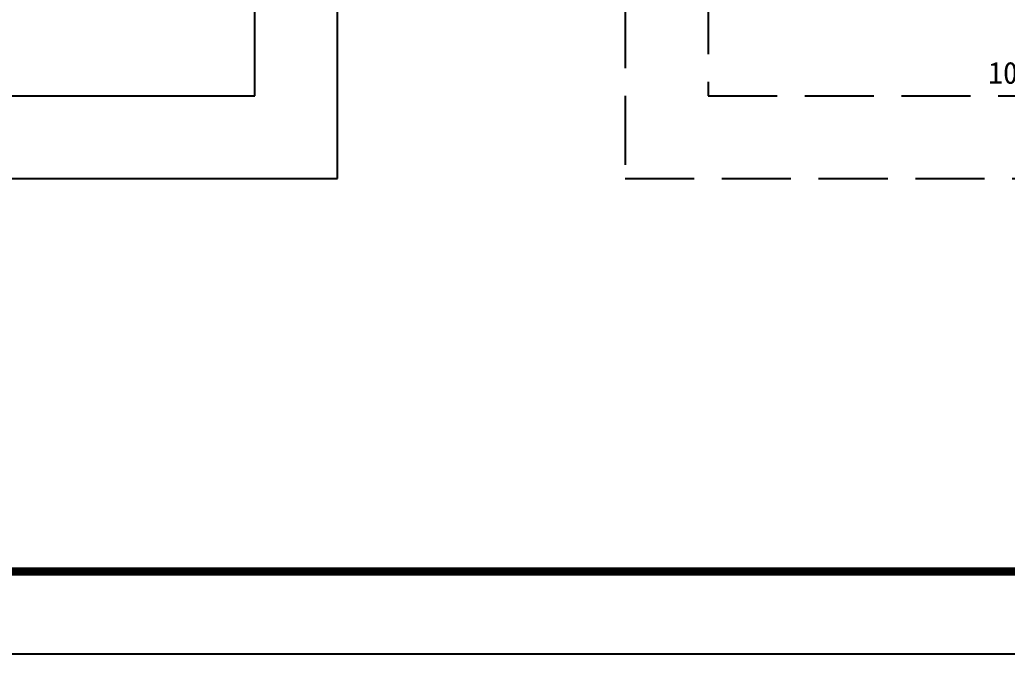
# Model space of a CAD drawing. Header units: millimetres. Extents: x -15 to 66915, y -15 to 18798.
# Drawn here: x 50991 to 54564, y 0 to 2297 of the extents above; entities that cross this region are included whole.
import ezdxf
from ezdxf.xclip import XClip

# ---------------------------------------------------------------- set-up
doc = ezdxf.new("R2010")
doc.units = ezdxf.units.MM
doc.header["$LTSCALE"] = 1000
doc.header["$XCLIPFRAME"] = 2
doc.linetypes.add('DASH', pattern=[0.35, 0.25, -0.1])
doc.layers.get('Defpoints').update_dxf_attribs({"color": 4, "linetype": 'DASH'})
doc.layers.add('4#楼J层线脚$0$A-00-15-1#-PM-2F$0$00-装饰-看', color=46, linetype='Continuous', lineweight=5)
doc.layers.add('A1+无手签$0$A-ANNO-TTLB', color=7, linetype='Continuous')
doc.layers.add('厨卫大样-无障碍$0$A-ANNO-IDEN', color=3, linetype='Continuous')
doc.styles.add('厨卫大样-无障碍$0$_TCH_DIM_T3', font='')
doc.styles.get('厨卫大样-无障碍$0$_TCH_DIM_T3').set_extended_font_data('SimSun')
doc.dimstyles.new('厨卫大样-无障碍$0$_TCH_ARCH&&30', dxfattribs={"dimtxt": 79.303797, "dimasz": 30, "dimexe": 75, "dimexo": 90, "dimgap": 30, "dimtad": 1, "dimdec": 0, "dimzin": 0, "dimdsep": 46, "dimtxsty": '厨卫大样-无障碍$0$_TCH_DIM_T3', "dimblk": '厨卫大样-无障碍$0$_ArchTick', "dimcen": 0.09, "dimclrt": 7, "dimazin": 2, "dimtfac": 1, "dimtdec": 0, "dimtix": 1, "dimtmove": 2, "dimatfit": 3, "dimfxl": 100, "dimtolj": 1, "dimtzin": 0, "dimarcsym": 0})

# ---------------------------------------------------------------- blocks, each defined once
blk = doc.blocks.new('1#2#楼')
at = {"layer": 'Defpoints'}
for points in [[(31230, 17820), (66900, 17820), (66900, 0), (31230, 0)], [(31980, 300), (64650, 300), (64650, 17520), (31980, 17520)]]:
    blk.add_lwpolyline(points, close=True, dxfattribs=at)
blk = doc.blocks.new('3#~5#楼')
at = {"layer": 'Defpoints'}
for points in [[(31230, 17820), (66900, 17820), (66900, 0), (31230, 0)], [(31980, 300), (64650, 300), (64650, 17520), (31980, 17520)]]:
    blk.add_lwpolyline(points, close=True, dxfattribs=at)
at = {"layer": 'Defpoints', "ltscale": 500}
for points in [[(46091.1, 1722.2), (52141.1, 1722.2), (52141.1, 7922.2), (46091.1, 7922.2)], [(46391.1, 2022.2), (51841.1, 2022.2), (51841.1, 7622.2), (46391.1, 7622.2)]]:
    blk.add_lwpolyline(points, close=True, dxfattribs=at)
blk = doc.blocks.new('4#楼J层线脚$0$A$C21F85209')
at = {"layer": '4#楼J层线脚$0$A-00-15-1#-PM-2F$0$00-装饰-看', "linetype": 'ByBlock'}
blk.add_lwpolyline([(-12149.6, 500), (-12149.6, -4700, 0.414214), (-11899.6, -4950), (-8886.2, -4950, -0.353997), (-8299.4, -5425, 0.353997), (-7712.6, -5900), (-1099.8, -5900)], format="xyb", dxfattribs=at)
blk = doc.blocks.new('4#楼J层线脚')
blk.add_blockref('4#楼J层线脚$0$A$C21F85209', (1100, 100))
blk = doc.blocks.new('厨卫大样-无障碍$0$_ArchTick')
at = {"color": 0, "linetype": 'ByBlock', "const_width": 0.4}
blk.add_lwpolyline([(-0.5, -0.5), (0.5, 0.5)], dxfattribs=at)
blk = doc.blocks.new('*D1292')
at = {"layer": 'Defpoints', "color": 0, "transparency": 16777216}
for p in [(54681.1, 2382.2), (54781.1, 2382.2), (54781.1, 2022.2)]:
    blk.add_point(p, dxfattribs=at)
at = {"layer": '厨卫大样-无障碍$0$A-ANNO-IDEN', "color": 0, "lineweight": -2, "transparency": 16777216}
for p, q in [((54681.1, 2292.2), (54681.1, 1947.2)), ((54781.1, 2292.2), (54781.1, 1947.2)), ((54681.1, 2022.2), (54781.1, 2022.2))]:
    blk.add_line(p, q, dxfattribs=at)
at = {"layer": '厨卫大样-无障碍$0$A-ANNO-IDEN', "color": 0, "lineweight": -2, "transparency": 16777216, "xscale": 30, "yscale": 30, "zscale": 30, "rotation": 180}
blk.add_blockref('厨卫大样-无障碍$0$_ArchTick', (54681.1, 2022.2), dxfattribs=at)
at = {"layer": '厨卫大样-无障碍$0$A-ANNO-IDEN', "color": 0, "lineweight": -2, "transparency": 16777216, "xscale": 30, "yscale": 30, "zscale": 30}
blk.add_blockref('厨卫大样-无障碍$0$_ArchTick', (54781.1, 2022.2), dxfattribs=at)
at = {"layer": '厨卫大样-无障碍$0$A-ANNO-IDEN', "color": 7, "transparency": 16777216, "insert": (54575.3, 2104.7), "char_height": 79.3, "attachment_point": 5, "style": '厨卫大样-无障碍$0$_TCH_DIM_T3'}
blk.add_mtext('\\A1;100', dxfattribs=at)
blk = doc.blocks.new('厨卫大样-无障碍')
at = {"layer": 'Defpoints'}
for points in [[(31230, 17820), (66900, 17820), (66900, 0), (31230, 0)], [(31980, 300), (64650, 300), (64650, 17520), (31980, 17520)], [(53181.1, 1722.2), (58281.1, 1722.2), (58281.1, 6922.2), (53181.1, 6922.2)], [(53481.1, 2022.2), (57981.1, 2022.2), (57981.1, 6622.2), (53481.1, 6622.2)]]:
    blk.add_lwpolyline(points, close=True, dxfattribs=at)
ref = blk.add_blockref('4#楼J层线脚', (65331.1, 3622.2))
XClip(ref).set_block_clipping_path([(-11250, -1000.0000000001), (-7950, -1000.0000000001), (-7950, 1150.0000000002), (-7350, 1150.0000000002), (-7350, 2050.0000000002), (-7950, 2050.0000000002), (-7950, 2400), (-11250, 2400)])
at = {"layer": '厨卫大样-无障碍$0$A-ANNO-IDEN'}
dim = blk.add_linear_dim(base=(54781.1, 2022.2), p1=(54681.1, 2382.2), p2=(54781.1, 2382.2), angle=0, dimstyle='厨卫大样-无障碍$0$_TCH_ARCH&&30', dxfattribs=at)
dim.commit()
dim.dimension.update_dxf_attribs({"geometry": '*D1292', "text_midpoint": (54575.3, 2104.7), "dimtype": 161})

msp = doc.modelspace()

# ---------------------------------------------------------------- block references
msp.add_blockref('1#2#楼', (0, 0))

# ---------------------------------------------------------------- next in the draw order: block references
msp.add_blockref('3#~5#楼', (0, 0))

# ---------------------------------------------------------------- next in the draw order: block references
msp.add_blockref('厨卫大样-无障碍', (0, 0))

# ---------------------------------------------------------------- next in the draw order: linework, layer by layer
at = {"layer": 'A1+无手签$0$A-ANNO-TTLB'}
msp.add_lwpolyline([(31230, 0), (31230, 17820), (66900, 17820), (66900, 0)], close=True, dxfattribs=at)
at = {"layer": 'A1+无手签$0$A-ANNO-TTLB', "const_width": 30}
msp.add_lwpolyline([(31980, 300), (66600, 300), (66600, 17520), (31980, 17520)], close=True, dxfattribs=at)

doc.saveas('drawing.dxf')
